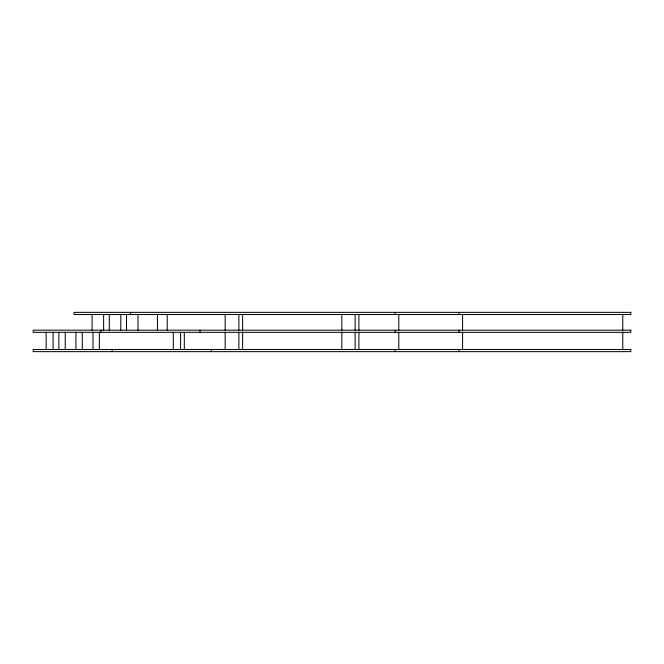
<?xml version="1.0" encoding="UTF-8"?>
<svg xmlns="http://www.w3.org/2000/svg" width="664" height="664" viewBox="0 0 664 664"><rect width="100%" height="100%" fill="white"/><g stroke="black" fill="none" stroke-linecap="round" stroke-linejoin="round"><path stroke-width="1" d="M622.766 314.512L622.766 330.174M622.766 332.324L622.766 349.488M462.576 314.512L462.576 330.174M462.576 332.324L462.576 349.488M459.031 312.362L459.031 314.512M459.031 330.174L459.031 332.324M459.031 349.488L459.031 351.638M398.798 314.512L398.798 330.174M398.798 332.324L398.798 349.488M395.246 312.362L395.246 314.512M395.246 330.174L395.246 332.324M395.246 349.488L395.246 351.638M358.909 314.512L358.909 330.174M358.909 332.324L358.909 349.488M355.157 314.512L355.157 330.174M355.157 332.324L355.157 349.488M341.836 314.512L341.836 330.174M341.836 332.324L341.836 349.488M242.617 314.512L242.617 330.174M242.617 332.324L242.617 349.488M238.874 314.512L238.874 330.174M238.874 332.324L238.874 349.488M225.154 314.512L225.154 330.174M225.154 332.324L225.154 349.488M211.285 349.488L211.285 351.638M200.038 330.174L200.038 332.324M184.31 332.324L184.31 349.488M180.6 332.324L180.6 349.488M173.296 332.324L173.296 349.488M167.212 314.512L167.212 330.174M157.443 314.512L157.443 330.174M137.987 314.512L137.987 330.174M130.617 312.362L130.617 314.512M126.484 314.512L126.484 330.174M120.798 314.512L120.798 330.174M112.224 349.488L112.224 351.638M109.294 314.512L109.294 330.174M103.609 314.512L103.609 330.174M100.978 330.174L100.978 332.324M99.343 332.324L99.343 349.488M92.977 332.324L92.977 349.488M92.105 314.512L92.105 330.174M82.294 332.324L82.294 349.488M75.92 332.324L75.92 349.488M65.238 332.324L65.238 349.488M58.864 332.324L58.864 349.488M53.095 332.324L53.095 349.488M46.148 332.324L46.148 349.488M630.8 312.362L74.102 312.362L74.102 314.512L630.8 314.512L630.8 312.362M630.8 330.174L33.2 330.174L33.2 332.324L630.8 332.324L630.8 330.174M630.8 349.488L33.2 349.488L33.2 351.638L630.8 351.638L630.8 349.488"/></g></svg>
